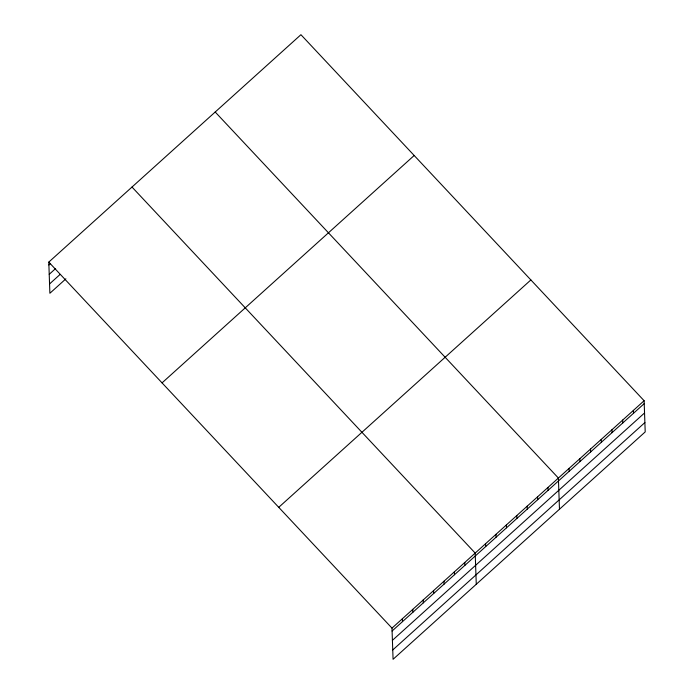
<?xml version="1.0" encoding="UTF-8"?>
<svg xmlns="http://www.w3.org/2000/svg" width="694" height="694" viewBox="0 0 694 694"><rect width="100%" height="100%" fill="white"/><g stroke="black" fill="none" stroke-linecap="round" stroke-linejoin="round"><path stroke-width="1.04" d="M48.797 262.089L300.927 34.7L644.119 400.733L645.203 431.911L393.073 659.3L391.989 628.122L48.797 262.089L49.881 293.267L65.887 278.832M48.901 264.978L50.497 263.529M49.222 274.312L55.624 268.535M49.56 283.933L59.962 274.546M162.049 382.88L414.179 155.491M278.736 507.331L530.867 279.942M391.989 628.122L644.119 400.733M392.084 631.011L644.214 403.622M392.414 640.345L644.544 412.956M392.743 649.966L644.873 422.577M215.201 112.012L558.392 478.045L559.477 509.223M131.999 187.05L475.19 553.083L476.275 584.261M633.396 410.397L633.501 413.286M622.683 420.061L622.787 422.95M611.969 429.725L612.065 432.614M601.256 439.389L601.351 442.278M590.533 449.053L590.637 451.941M579.82 458.717L579.924 461.605M569.106 468.381L569.21 471.269M547.991 487.431L548.095 490.311M537.59 496.809L537.694 499.689M527.188 506.186L527.293 509.066M516.787 515.564L516.891 518.453M506.386 524.95L506.49 527.83M495.984 534.328L496.089 537.208M485.592 543.706L485.687 546.586M464.789 562.47L464.885 565.35M454.388 571.847L454.483 574.727M443.987 581.225L444.091 584.114M433.585 590.603L433.689 593.491M423.184 599.989L423.288 602.869M412.783 609.367L412.887 612.247M402.381 618.744L402.485 621.633"/></g></svg>
